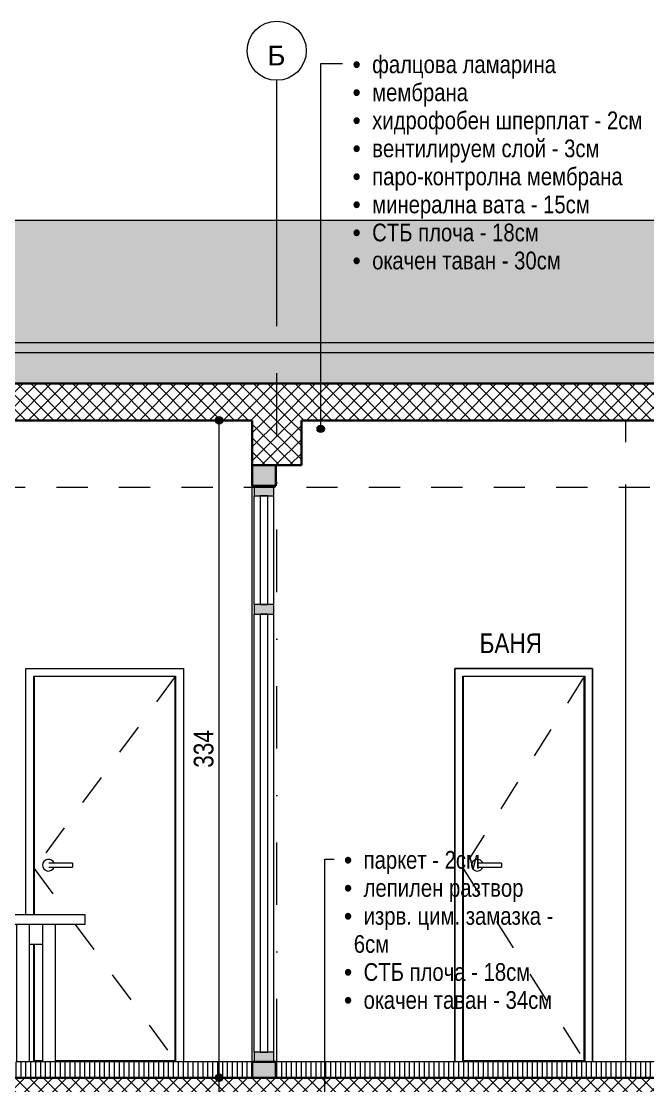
# Model space of a CAD drawing. Header units: centimetres. Extents: x -182 to 1407, y -199 to 837.
# Drawn here: x 784 to 1103, y 296 to 837 of the extents above; entities that cross this region are included whole.
import ezdxf

# ---------------------------------------------------------------- set-up
doc = ezdxf.new("R2010")
doc.units = ezdxf.units.CM
doc.linetypes.add('Dash', pattern=[31.75, 15.875, -15.875])
doc.linetypes.add('Dash dot', pattern=[79.375, 31.75, -23.8125, 0, -23.8125])
for name, color, linetype, lineweight in [('A-ANNO-DIMS', 7, 'Continuous', 9), ('A-ANNO-DIMS-50', 7, 'Continuous', 9), ('A-AREA-IDEN', 7, 'Continuous', 9), ('A-DOOR', 7, 'Continuous', 9), ('A-DOOR-FRAM', 7, 'Continuous', 15), ('A-FLOR-FNSH', 7, 'Continuous', 9), ('A-FLOR-LEVL', 7, 'Continuous', 9), ('A-FLOR-PATT', 7, 'Continuous', 9), ('A-GLAZ-CURT', 7, 'Continuous', 9), ('A-GLAZ-CWMG', 7, 'Continuous', 9), ('A-ROOF', 7, 'Continuous', 9), ('A-ROOF-FNSH', 7, 'Continuous', 9), ('A-ROOF-PATT', 7, 'Continuous', 9), ('A-WALL', 7, 'Continuous', 9), ('A-WALL-PATT', 7, 'Continuous', 9), ('G-ANNO-TEXT', 7, 'Continuous', 9), ('I-FURN', 7, 'Continuous', 9), ('S-BEAM', 7, 'Continuous', 9), ('S-GRID', 7, 'Continuous', 9), ('S-GRID-IDEN', 7, 'Continuous', 9)]:
    doc.layers.add(name, color=color, linetype=linetype, lineweight=lineweight)
doc.layers.add('A-DETL', color=7, linetype='Continuous', lineweight=9, true_color=0x008000)
doc.styles.add('Arial', font='arial.ttf', dxfattribs={"height": 10})
doc.styles.add('Arial Narrow', font='ARIALN.TTF', dxfattribs={"height": 10})
doc.styles.add('Arial Narrow_1', font='ARIALN.TTF', dxfattribs={"height": 10})
doc.styles.add('Arial Narrow_2', font='ARIALN.TTF', dxfattribs={"height": 9})
doc.dimstyles.new('TEC_DIM', dxfattribs={"dimscale": 30.48, "dimtxt": 10.23431, "dimasz": 0.492126, "dimexe": 0.393701, "dimexo": 0.246063, "dimgap": 0, "dimtad": 1, "dimdec": 0, "dimzin": 0, "dimdsep": 46, "dimtxsty": 'Arial Narrow_1', "dimblk1": 'DOTSMALL', "dimblk2": 'DOTSMALL', "dimsah": 1, "dimcen": 0.09, "dimazin": 0, "dimtfac": 1, "dimtdec": 4, "dimtix": 1, "dimtmove": 0, "dimatfit": 3, "dimfxl": 1, "dimtvp": 1, "dimtolj": 1, "dimtzin": 0, "dimarcsym": 2})
pattern_1 = [(45, (670.496, 332.896), (-3.535534, 3.535534), []), (135, (670.496, 332.896), (-3.535534, -3.535534), [])]

# ---------------------------------------------------------------- blocks, each defined once
blk = doc.blocks.new('System Panel - Glazed-2486678-A-A')
at = {"layer": 'A-GLAZ-CURT'}
for p, q in [((905.59, 535.5), (905.59, 313)), ((909.59, 535.5), (905.59, 535.5)), ((909.59, 313), (909.59, 535.5)), ((905.59, 313), (909.59, 313))]:
    blk.add_line(p, q, dxfattribs=at)
blk = doc.blocks.new('Rectangular Mullion - TEC_DOGRAMA_TERASI_EX-1911774-A-A')
at = {"layer": 'A-GLAZ-CWMG', "true_color": 0xc0c0c0}
blk.add_hatch(color=9, dxfattribs=at).paths.add_polyline_path([(902.59, 308), (912.59, 308), (912.59, 313), (902.59, 313)])
at = {"layer": 'A-GLAZ-CWMG', "lineweight": 15}
for p, q in [((902.59, 313), (902.59, 308)), ((912.59, 313), (902.59, 313)), ((912.59, 308), (912.59, 313)), ((902.59, 308), (912.59, 308))]:
    blk.add_line(p, q, dxfattribs=at)
blk = doc.blocks.new('Rectangular Mullion - TEC_DOGRAMA_TERASI_EX-2493950-A-A')
at = {"layer": 'A-GLAZ-CWMG'}
for p, q in [((902.59, 540.5), (902.59, 595.63)), ((912.59, 540.5), (912.59, 595.63))]:
    blk.add_line(p, q, dxfattribs=at)
blk = doc.blocks.new('TEC_DOOR-INT - 80x200-2358332-A-A')
at = {"layer": 'A-DOOR', "linetype": 'Dash'}
for p, q in [((862.39, 503.8), (790.79, 406.3)), ((790.79, 406.3), (807.9, 383)), ((811.63, 377.92), (862.39, 308.8))]:
    blk.add_line(p, q, dxfattribs=at)
at = {"layer": 'A-DOOR', "lineweight": 15}
for p, q in [((790.79, 503.8), (790.79, 383)), ((862.39, 503.8), (790.79, 503.8)), ((862.39, 308.8), (862.39, 503.8)), ((790.79, 367.76), (790.79, 308.8)), ((790.79, 308.8), (795, 308.8)), ((801.35, 308.8), (862.39, 308.8))]:
    blk.add_line(p, q, dxfattribs=at)
at = {"layer": 'A-DOOR'}
for p, q in [((810.29, 409), (799.79, 409)), ((799.79, 407), (810.29, 407)), ((810.29, 409), (810.29, 408)), ((810.29, 408), (810.29, 407))]:
    blk.add_line(p, q, dxfattribs=at)
at = {"layer": 'A-DOOR', "flags": 128}
for points in [[(799.79, 409), (799.73, 409), (799.67, 409), (799.61, 409), (799.55, 409), (799.49, 409), (799.43, 409), (799.37, 409), (799.31, 409), (799.26, 409), (799.2, 409), (799.15, 409), (799.09, 409), (799.04, 409), (798.99, 409), (798.94, 409), (798.89, 409), (798.84, 409), (798.8, 409), (798.75, 409), (798.71, 409), (798.67, 409), (798.63, 409), (798.59, 409), (798.56, 409), (798.52, 409), (798.49, 409), (798.46, 409), (798.44, 409), (798.41, 409), (798.39, 409), (798.37, 409), (798.35, 409), (798.33, 409), (798.32, 409), (798.31, 409), (798.3, 409), (798.29, 409), (798.29, 409), (798.29, 409)], [(798.29, 407), (798.29, 407), (798.29, 407), (798.3, 407), (798.31, 407), (798.32, 407), (798.33, 407), (798.35, 407), (798.36, 407), (798.38, 407), (798.41, 407), (798.43, 407), (798.46, 407), (798.49, 407), (798.52, 407), (798.55, 407), (798.58, 407), (798.62, 407), (798.66, 407), (798.7, 407), (798.74, 407), (798.79, 407), (798.83, 407), (798.88, 407), (798.93, 407), (798.98, 407), (799.03, 407), (799.08, 407), (799.13, 407), (799.19, 407), (799.24, 407), (799.3, 407), (799.36, 407), (799.41, 407), (799.47, 407), (799.53, 407), (799.59, 407), (799.65, 407), (799.71, 407), (799.77, 407), (799.79, 407)]]:
    blk.add_lwpolyline(points, dxfattribs=at)
at = {"layer": 'A-DOOR'}
for start, end in [(19.6343, 180), (180, 340.4367)]:
    blk.add_arc((798.04, 408), 3, start, end, dxfattribs=at)
at = {"layer": 'A-DOOR-FRAM'}
for p, q in [((786.59, 383), (786.59, 508)), ((786.59, 508), (866.59, 508)), ((790.59, 383), (790.59, 504)), ((790.59, 504), (862.59, 504)), ((862.59, 504), (862.59, 308)), ((866.59, 508), (866.59, 308)), ((790.59, 308), (790.59, 367.76))]:
    blk.add_line(p, q, dxfattribs=at)
blk = doc.blocks.new('TEC_DOOR-INT - 70x200-2358333-A-A')
at = {"layer": 'A-DOOR', "linetype": 'Dash'}
for p, q in [((1070.39, 503.8), (1008.79, 406.3)), ((1008.79, 406.3), (1070.39, 308.8))]:
    blk.add_line(p, q, dxfattribs=at)
at = {"layer": 'A-DOOR', "lineweight": 15}
for p, q in [((1008.79, 503.8), (1008.79, 308.8)), ((1070.39, 503.8), (1008.79, 503.8)), ((1070.39, 308.8), (1070.39, 503.8)), ((1008.79, 308.8), (1070.39, 308.8))]:
    blk.add_line(p, q, dxfattribs=at)
at = {"layer": 'A-DOOR'}
for p, q in [((1028.29, 409), (1017.79, 409)), ((1017.79, 407), (1028.29, 407)), ((1028.29, 409), (1028.29, 408)), ((1028.29, 408), (1028.29, 407))]:
    blk.add_line(p, q, dxfattribs=at)
at = {"layer": 'A-DOOR', "flags": 128}
for points in [[(1017.79, 409), (1017.73, 409), (1017.67, 409), (1017.61, 409), (1017.55, 409), (1017.49, 409), (1017.43, 409), (1017.37, 409), (1017.31, 409), (1017.26, 409), (1017.2, 409), (1017.15, 409), (1017.09, 409), (1017.04, 409), (1016.99, 409), (1016.94, 409), (1016.89, 409), (1016.84, 409), (1016.8, 409), (1016.75, 409), (1016.71, 409), (1016.67, 409), (1016.63, 409), (1016.59, 409), (1016.56, 409), (1016.52, 409), (1016.49, 409), (1016.46, 409), (1016.44, 409), (1016.41, 409), (1016.39, 409), (1016.37, 409), (1016.35, 409), (1016.33, 409), (1016.32, 409), (1016.31, 409), (1016.3, 409), (1016.29, 409), (1016.29, 409), (1016.29, 409)], [(1016.29, 407), (1016.29, 407), (1016.29, 407), (1016.3, 407), (1016.31, 407), (1016.32, 407), (1016.33, 407), (1016.35, 407), (1016.36, 407), (1016.38, 407), (1016.41, 407), (1016.43, 407), (1016.46, 407), (1016.49, 407), (1016.52, 407), (1016.55, 407), (1016.58, 407), (1016.62, 407), (1016.66, 407), (1016.7, 407), (1016.74, 407), (1016.79, 407), (1016.83, 407), (1016.88, 407), (1016.93, 407), (1016.98, 407), (1017.03, 407), (1017.08, 407), (1017.13, 407), (1017.19, 407), (1017.24, 407), (1017.3, 407), (1017.36, 407), (1017.41, 407), (1017.47, 407), (1017.53, 407), (1017.59, 407), (1017.65, 407), (1017.71, 407), (1017.77, 407), (1017.79, 407)]]:
    blk.add_lwpolyline(points, dxfattribs=at)
at = {"layer": 'A-DOOR'}
for start, end in [(19.6343, 180), (180, 340.4367)]:
    blk.add_arc((1016.04, 408), 3, start, end, dxfattribs=at)
at = {"layer": 'A-DOOR-FRAM'}
for p, q in [((1004.59, 508), (1004.59, 308)), ((1074.59, 508), (1004.59, 508)), ((1008.59, 308), (1008.59, 504)), ((1008.59, 504), (1070.59, 504)), ((1070.59, 504), (1070.59, 308)), ((1074.59, 308), (1074.59, 508))]:
    blk.add_line(p, q, dxfattribs=at)
blk = doc.blocks.new('ПРАВОЪГЪЛНА МАСА - 50x200-2336949-A-A')
at = {"layer": 'I-FURN', "color": 253, "true_color": 0xaaaaaa}
for p, q in [((766.59, 383), (816.59, 383)), ((766.59, 377.92), (766.59, 383)), ((816.59, 383), (816.59, 377.92)), ((816.59, 377.92), (766.59, 377.92)), ((781.83, 377.92), (781.83, 308)), ((788.18, 377.92), (788.18, 308)), ((795, 377.92), (795, 308)), ((801.35, 377.92), (801.35, 308)), ((795, 367.76), (788.18, 367.76)), ((788.18, 308), (781.83, 308)), ((801.35, 308), (795, 308))]:
    blk.add_line(p, q, dxfattribs=at)
blk = doc.blocks.new('System Panel - Glazed-2493951-A-A')
at = {"layer": 'A-GLAZ-CURT'}
for p, q in [((905.59, 595.63), (905.59, 540.5)), ((909.59, 595.63), (905.59, 595.63)), ((909.59, 540.5), (909.59, 595.63)), ((905.59, 540.5), (909.59, 540.5))]:
    blk.add_line(p, q, dxfattribs=at)
blk = doc.blocks.new('Rectangular Mullion - TEC_DOGRAMA_TERASI_EX-2486685-A-A')
at = {"layer": 'A-GLAZ-CWMG'}
for p, q in [((902.59, 313), (902.59, 535.5)), ((912.59, 313), (912.59, 535.5))]:
    blk.add_line(p, q, dxfattribs=at)
blk = doc.blocks.new('Rectangular Mullion - TEC_DOGRAMA_TERASI_INT-2419928-A-A')
at = {"layer": 'A-GLAZ-CWMG', "true_color": 0xc0c0c0}
blk.add_hatch(color=9, dxfattribs=at).paths.add_polyline_path([(912.59, 535.5), (912.59, 540.5), (902.59, 540.5), (902.59, 535.5), (912.22, 535.5)])
at = {"layer": 'A-GLAZ-CWMG', "lineweight": 15}
for p, q in [((902.59, 540.5), (902.59, 535.5)), ((912.59, 540.5), (902.59, 540.5)), ((902.59, 535.5), (912.59, 535.5)), ((912.59, 535.5), (912.59, 540.5))]:
    blk.add_line(p, q, dxfattribs=at)
blk = doc.blocks.new('Rectangular Mullion - TEC_DOGRAMA_TERASI_EX-2493949-A-A')
at = {"layer": 'A-GLAZ-CWMG', "true_color": 0xc0c0c0}
blk.add_hatch(color=9, dxfattribs=at).paths.add_polyline_path([(902.59, 595.63), (912.59, 595.63), (912.59, 600.82), (902.59, 600.82), (902.59, 598.9)])
at = {"layer": 'A-GLAZ-CWMG', "lineweight": 15}
for p, q in [((902.59, 600.82), (902.59, 595.63)), ((912.59, 600.82), (902.59, 600.82)), ((912.59, 595.63), (912.59, 600.82)), ((902.59, 595.63), (912.59, 595.63))]:
    blk.add_line(p, q, dxfattribs=at)
blk = doc.blocks.new('Grid - TEC_GRID_CIRCLE-145857-A-A')
at = {"layer": 'S-GRID-IDEN'}
blk.add_circle((234.09, 821.81), 15, dxfattribs=at)
blk = doc.blocks.new('DIMBLOCK47-A-A')
at = {"layer": 'A-ANNO-DIMS-50'}
h = blk.add_hatch(color=256, dxfattribs=at)
edge = h.paths.add_edge_path()
edge.add_arc((884.79, 300), 1.88, 0, 360)
h = blk.add_hatch(color=256, dxfattribs=at)
edge = h.paths.add_edge_path()
edge.add_arc((884.79, 0), 1.87, 0, 360)
for p, q in [((889.64, 300), (872.79, 300)), ((884.79, 0), (884.79, 300)), ((884.79, 300), (889.64, 300)), ((889.64, 0), (872.79, 0)), ((884.79, 0), (889.64, 0))]:
    blk.add_line(p, q, dxfattribs=at)
for centre, radius in [((884.79, 300), 1.88), ((884.79, 0), 1.87)]:
    blk.add_circle(centre, radius, dxfattribs=at)
at = {"layer": 'A-ANNO-DIMS-50', "color": 0, "insert": (871.87, 140.5), "char_height": 10, "width": 22.8079, "attachment_point": 1, "rotation": 90, "line_spacing_factor": 0.974696, "style": 'Arial Narrow_1'}
blk.add_mtext('300', dxfattribs=at)
blk = doc.blocks.new('_DotSmall')
at = {"color": 0, "linetype": 'ByBlock', "const_width": 0.5}
blk.add_lwpolyline([(-0.0625, 0, 1), (0.0625, 0, 1)], format="xyb", close=True, dxfattribs=at)
blk = doc.blocks.new('DIMBLOCK48-A-A')
at = {"layer": 'A-ANNO-DIMS-50'}
h = blk.add_hatch(color=256, dxfattribs=at)
edge = h.paths.add_edge_path()
edge.add_arc((884.79, 634.03), 1.88, 0, 360)
h = blk.add_hatch(color=256, dxfattribs=at)
edge = h.paths.add_edge_path()
edge.add_arc((884.79, 300), 1.88, 0, 360)
for p, q in [((894.09, 634.03), (872.79, 634.03)), ((884.79, 300), (884.79, 634.03)), ((884.79, 634.03), (894.09, 634.03)), ((889.64, 300), (872.79, 300)), ((884.79, 300), (889.64, 300))]:
    blk.add_line(p, q, dxfattribs=at)
for centre in [(884.79, 634.03), (884.79, 300)]:
    blk.add_circle(centre, 1.88, dxfattribs=at)
at = {"layer": 'A-ANNO-DIMS-50', "color": 0, "insert": (871.87, 457.51), "char_height": 10, "width": 22.8079, "attachment_point": 1, "rotation": 90, "line_spacing_factor": 0.974696, "style": 'Arial Narrow_1'}
blk.add_mtext('334', dxfattribs=at)

msp = doc.modelspace()

# ---------------------------------------------------------------- hatches: boundary and pattern name
at = {"layer": 'A-FLOR-PATT', "true_color": 0x787878}
h = msp.add_hatch(dxfattribs=at)
h.set_pattern_fill('FP2_18', color=8, angle=-90, style=0, pattern_type=2)
h.set_pattern_definition([(270, (729.087, 308), (2.5, 2e-16), [])])
h.paths.add_polyline_path([(461.59, 300), (759.09, 300), (759.09, 308), (461.59, 308), (461.59, 306.97)])
h.paths.add_polyline_path([(1159.83, 300), (1181.59, 300), (1181.59, 308), (913.59, 308), (913.59, 300), (1147.45, 300)])
h.paths.add_polyline_path([(901.59, 300), (901.59, 308), (764.09, 308), (764.09, 300), (813.18, 300)])
at = {"layer": 'A-FLOR-PATT'}
h = msp.add_hatch(dxfattribs=at)
h.set_pattern_fill('FP2_26', color=256, style=0, pattern_type=2)
h.set_pattern_definition(pattern_1)
h.paths.add_polyline_path([(221.59, 282), (1206.59, 282), (1206.59, 300), (221.59, 300), (221.59, 299.48)])
at = {"layer": 'A-ROOF-PATT', "true_color": 0x8b8b8b}
h = msp.add_hatch(dxfattribs=at)
h.set_pattern_fill('FP2_16', color=252, style=0, pattern_type=2)
h.set_pattern_definition([(0, (16.51, 538.308), (16.51, 8.207), [0.8382, -15.672]), (90, (0, 538.308), (-16.51, 8.207), [8.207, 0]), (90, (1.27, 538.308), (-16.51, 8.207), [8.207, 0])])
h.paths.add_polyline_path([(590.33, 673.46), (1256.59, 673.46), (1256.59, 735.77), (171.59, 735.77), (171.59, 673.46), (565.57, 673.46)])
at = {"layer": 'A-ROOF-PATT', "true_color": 0xc0c0c0}
msp.add_hatch(color=9, dxfattribs=at).paths.add_polyline_path([(1256.59, 668.27), (1256.59, 673.46), (171.59, 673.46), (171.59, 668.27), (1209.35, 668.27)])
at = {"layer": 'A-ROOF-PATT', "true_color": 0xffff80}
msp.add_hatch(color=51, dxfattribs=at).paths.add_polyline_path([(186.59, 652.7), (1251.59, 652.7), (1251.59, 668.27), (176.59, 668.27), (176.59, 652.7)])
at = {"layer": 'A-ROOF-PATT'}
h = msp.add_hatch(dxfattribs=at)
h.set_pattern_fill('FP2_26', color=256, style=0, pattern_type=2)
h.set_pattern_definition(pattern_1)
h.paths.add_polyline_path([(615.09, 634.03), (1241.59, 634.03), (1241.59, 652.7), (186.59, 652.7), (186.59, 634.03), (590.33, 634.03)])
at = {"layer": 'A-WALL-PATT', "true_color": 0x808080}
h = msp.add_hatch(color=8, dxfattribs=at)
h.paths.add_polyline_path([(901.59, 300), (913.59, 300), (913.59, 308), (901.59, 308)])
h.paths.add_polyline_path([(901.59, 600.82), (913.59, 600.82), (913.59, 611.2), (901.59, 611.2)])
at = {"layer": 'G-ANNO-TEXT'}
h = msp.add_hatch(color=256, dxfattribs=at)
edge = h.paths.add_edge_path()
edge.add_arc((936.41, 629.76), 1.88, 0, 360)
at = {"layer": 'S-BEAM'}
h = msp.add_hatch(dxfattribs=at)
h.set_pattern_fill('FP2_26', color=256, style=0, pattern_type=2)
h.set_pattern_definition(pattern_1)
h.paths.add_polyline_path([(913.59, 611.2), (926.59, 611.2), (926.59, 634.03), (901.59, 634.03), (901.59, 611.2), (912.22, 611.2)])

# ---------------------------------------------------------------- linework, layer by layer
at = {"layer": 'A-DETL', "color": 7, "lineweight": 30}
msp.add_line((913.59, 611.2), (901.59, 611.2), dxfattribs=at)
at = {"layer": 'A-FLOR-FNSH'}
for p, q in [((795, 308), (788.18, 308)), ((901.59, 308), (801.35, 308)), ((1181.59, 308), (913.59, 308))]:
    msp.add_line(p, q, dxfattribs=at)
at = {"layer": 'A-FLOR-FNSH', "lineweight": 30}
for p, q in [((901.59, 300), (901.59, 308)), ((913.59, 308), (913.59, 300)), ((1206.59, 300), (233.59, 300))]:
    msp.add_line(p, q, dxfattribs=at)
at = {"layer": 'A-FLOR-LEVL', "linetype": 'Dash'}
for p, q in [((-182.13, 600), (1318.44, 600)), ((-182.13, 300), (1318.44, 300))]:
    msp.add_line(p, q, dxfattribs=at)
at = {"layer": 'A-ROOF'}
for p, q in [((171.59, 735.77), (1256.59, 735.77)), ((1251.59, 668.27), (176.59, 668.27))]:
    msp.add_line(p, q, dxfattribs=at)
at = {"layer": 'A-ROOF', "lineweight": 30}
for p, q in [((1241.59, 652.7), (186.59, 652.7)), ((461.59, 634.03), (901.59, 634.03)), ((926.59, 634.03), (1181.59, 634.03))]:
    msp.add_line(p, q, dxfattribs=at)
at = {"layer": 'A-ROOF-FNSH'}
msp.add_line((1256.59, 673.46), (171.59, 673.46), dxfattribs=at)
at = {"layer": 'A-WALL'}
for p, q in [((1091.59, 622.96), (1091.59, 634.03)), ((901.59, 308), (901.59, 600.82)), ((1091.59, 308), (1091.59, 601.5)), ((786.59, 508), (866.59, 508)), ((786.59, 383), (786.59, 508)), ((866.59, 508), (866.59, 308)), ((1004.59, 508), (1074.59, 508)), ((1004.59, 308), (1004.59, 508)), ((1074.59, 508), (1074.59, 308))]:
    msp.add_line(p, q, dxfattribs=at)
at = {"layer": 'A-WALL', "lineweight": 30}
for p, q in [((901.59, 611.2), (901.59, 600.82)), ((913.59, 600.82), (913.59, 611.2)), ((901.59, 600.82), (913.59, 600.82)), ((913.59, 308), (901.59, 308))]:
    msp.add_line(p, q, dxfattribs=at)
at = {"layer": 'G-ANNO-TEXT'}
for p, q in [((936.41, 815.3), (947.57, 815.3)), ((936.41, 629.76), (936.41, 815.3)), ((938.45, 411.05), (943.22, 411.05)), ((938.45, 291.9), (938.45, 411.05))]:
    msp.add_line(p, q, dxfattribs=at)
msp.add_circle((936.41, 629.76), 1.88, dxfattribs=at)
at = {"layer": 'S-BEAM', "lineweight": 30}
for p, q in [((901.59, 634.03), (901.59, 611.2)), ((926.59, 611.2), (926.59, 634.03)), ((913.59, 611.2), (926.59, 611.2))]:
    msp.add_line(p, q, dxfattribs=at)
at = {"layer": 'S-BEAM'}
msp.add_line((901.59, 611.2), (913.59, 611.2), dxfattribs=at)
at = {"layer": 'S-GRID', "color": 1, "lineweight": 18, "true_color": 0xff0000}
msp.add_line((914.09, 681.81), (914.09, 806.81), dxfattribs=at)
at = {"layer": 'S-GRID', "color": 1, "linetype": 'Dash dot', "lineweight": 18, "true_color": 0xff0000}
msp.add_line((914.09, -89.03), (914.09, 681.81), dxfattribs=at)

# ---------------------------------------------------------------- block references
at = {"layer": 'A-DOOR'}
for name in ['TEC_DOOR-INT - 80x200-2358332-A-A', 'TEC_DOOR-INT - 70x200-2358333-A-A']:
    msp.add_blockref(name, (0, 0), dxfattribs=at)
at = {"layer": 'A-GLAZ-CURT'}
for name in ['System Panel - Glazed-2493951-A-A', 'System Panel - Glazed-2486678-A-A']:
    msp.add_blockref(name, (0, 0), dxfattribs=at)
at = {"layer": 'A-GLAZ-CWMG'}
for name in ['Rectangular Mullion - TEC_DOGRAMA_TERASI_EX-2493949-A-A', 'Rectangular Mullion - TEC_DOGRAMA_TERASI_EX-2493950-A-A', 'Rectangular Mullion - TEC_DOGRAMA_TERASI_INT-2419928-A-A', 'Rectangular Mullion - TEC_DOGRAMA_TERASI_EX-2486685-A-A', 'Rectangular Mullion - TEC_DOGRAMA_TERASI_EX-1911774-A-A']:
    msp.add_blockref(name, (0, 0), dxfattribs=at)
at = {"layer": 'I-FURN', "color": 253, "true_color": 0xaaaaaa}
msp.add_blockref('ПРАВОЪГЪЛНА МАСА - 50x200-2336949-A-A', (0, 0), dxfattribs=at)
at = {"layer": 'S-GRID-IDEN'}
msp.add_blockref('Grid - TEC_GRID_CIRCLE-145857-A-A', (680, 0), dxfattribs=at)

# ---------------------------------------------------------------- texts
at = {"layer": 'A-AREA-IDEN', "insert": (1033.03, 515.75), "char_height": 10, "width": 32.4, "attachment_point": 8, "line_spacing_factor": 0.949189, "style": 'Arial Narrow'}
msp.add_mtext('\\pt63.5,127,190.5,254,317.5,381,444.5,508,571.5,635,698.5,762,825.5,889,952.5,1016,1079.5,1143,1206.5,1270,1333.5,1397,1460.5,1524,1587.5,1651,1714.5,1778,1841.5,1905,1968.5,2032;БАНЯ', dxfattribs=at)
at = {"layer": 'G-ANNO-TEXT', "char_height": 9, "attachment_point": 1, "line_spacing_factor": 0.949189, "style": 'Arial Narrow_2'}
for s, insert, width in [('\\pi-5.00004,l5.00004,t9.99999,15.00003,19.99998,25.00002,29.99997,35.00001,39.99996,45,50.00004,54.99999,60.00003,64.99998,70.00002,74.99997,80.00001,84.99996,90,95.00004,99.99999,105.00003,109.99998,115.00002,119.99997,125.00001,129.99996,135,140.00004,144.99999,150.00003,154.99998,160.00002;{\\fSymbol|b0|i0|c2|p18;·^I}фалцова ламарина\\P{\\fSymbol|b0|i0|c2|p18;·^I}мембрана\\P{\\fSymbol|b0|i0|c2|p18;·^I}хидрофобен шперплат - 2см\\P{\\fSymbol|b0|i0|c2|p18;·^I}вентилируем слой - 3см\\P{\\fSymbol|b0|i0|c2|p18;·^I}паро-контролна мембрана\\P{\\fSymbol|b0|i0|c2|p18;·^I}минерална вата - 15см\\P{\\fSymbol|b0|i0|c2|p18;·^I}СТБ плоча - 18см\\P{\\fSymbol|b0|i0|c2|p18;·^I}окачен таван - 30см', (952.57, 819.45), 216.6), ('\\pi-5.00004,l5.00004,t9.99999,15.00003,19.99998,25.00002,29.99997,35.00001,39.99996,45,50.00004,54.99999,60.00003,64.99998,70.00002,74.99997,80.00001,84.99996,90,95.00004,99.99999,105.00003,109.99998,115.00002,119.99997,125.00001,129.99996,135,140.00004,144.99999,150.00003,154.99998,160.00002;{\\fSymbol|b0|i0|c2|p18;·^I}паркет - 2см\\P{\\fSymbol|b0|i0|c2|p18;·^I}лепилен разтвор \\P{\\fSymbol|b0|i0|c2|p18;·^I}изрв. цим. замазка - \\P\\pi0,t5.00004,9.99999,15.00003,19.99998,25.00002,29.99997,35.00001,39.99996,45,50.00004,54.99999,60.00003,64.99998,70.00002,74.99997,80.00001,84.99996,90,95.00004,99.99999,105.00003,109.99998,115.00002,119.99997,125.00001,129.99996,135,140.00004,144.99999,150.00003,154.99998,160.00002;6см \\P\\pi-5.00004,t9.99999,15.00003,19.99998,25.00002,29.99997,35.00001,39.99996,45,50.00004,54.99999,60.00003,64.99998,70.00002,74.99997,80.00001,84.99996,90,95.00004,99.99999,105.00003,109.99998,115.00002,119.99997,125.00001,129.99996,135,140.00004,144.99999,150.00003,154.99998,160.00002;{\\fSymbol|b0|i0|c2|p18;·^I}СТБ плоча - 18см\\P{\\fSymbol|b0|i0|c2|p18;·^I}окачен таван - 34см', (948.22, 415.2), 123.927)]:
    msp.add_mtext(s, dxfattribs=dict(at, insert=insert, width=width))
at = {"layer": 'S-GRID-IDEN', "insert": (913.91, 819.42), "char_height": 10, "width": 9.6, "attachment_point": 5, "line_spacing_factor": 0.936439, "style": 'Arial'}
msp.add_mtext('\\pt50,100,150,200,250,300,350,400,450,500,550,600,650,700,750,800,850,900,950,1000,1050,1100,1150,1200,1250,1300,1350,1400,1450,1500,1550,1600;Б', dxfattribs=at)

# ---------------------------------------------------------------- dimensions: what is measured, and where the dimension line sits
at = {"layer": 'A-ANNO-DIMS'}
for base, p1, p2, override, picture, middle in [((884.79, 634.03), (882.14, 300), (901.59, 634.03), {"dimpost": '<>', "dimfxl": 334.591001}, 'DIMBLOCK48-A-A', (879.69, 467.01)), ((884.79, 300), (882.14, 0), (882.14, 300), {"dimpost": '<>', "dimfxl": 300}, 'DIMBLOCK47-A-A', (879.69, 150))]:
    dim = msp.add_linear_dim(base=base, p1=p1, p2=p2, angle=90, dimstyle='TEC_DIM', override=override, dxfattribs=at)
    dim.commit()
    dim.dimension.update_dxf_attribs({"geometry": picture, "text_midpoint": middle})

doc.saveas('drawing.dxf')
